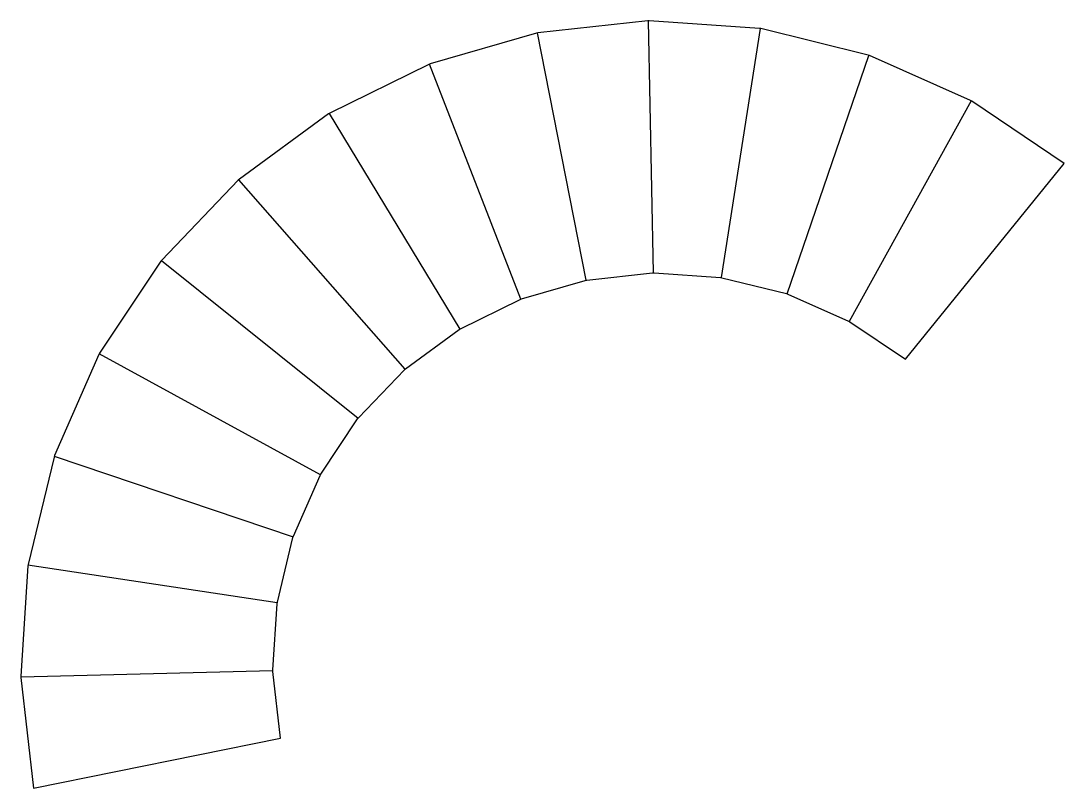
# Model space of a CAD drawing. Extents: x -124 to 141, y -28 to 167.
import ezdxf

# ---------------------------------------------------------------- set-up
doc = ezdxf.new("R2010")
doc.units = 0

msp = doc.modelspace()

# ---------------------------------------------------------------- linework, layer by layer
at = {"layer": '1'}
msp.add_lwpolyline([(140.73, 130.72), (117.31, 146.51), (116.96, 146.7), (91.33, 158.08), (90.96, 158.21), (63.74, 164.95), (63.35, 165.01), (35.37, 166.92), (34.98, 166.91), (7.1, 163.91), (6.71, 163.83), (-20.22, 156.02), (-20.59, 155.87), (-45.75, 143.49), (-46.08, 143.29), (-68.7, 126.71), (-69, 126.45), (-88.38, 106.18), (-88.63, 105.88), (-104.19, 82.54), (-104.38, 82.2), (-115.63, 56.51), (-115.76, 56.14), (-122.37, 28.89), (-122.43, 28.5), (-124.19, 0.51), (-124.18, 0.12), (-121.02, -27.95), (-58.26, -15.24), (-60.17, 1.7), (-60.18, 2.09), (-59.12, 18.9), (-59.06, 19.29), (-55.09, 35.67), (-54.96, 36.04), (-48.2, 51.47), (-48.01, 51.81), (-38.67, 65.83), (-38.42, 66.14), (-26.78, 78.31), (-26.48, 78.57), (-12.89, 88.53), (-12.56, 88.73), (2.56, 96.17), (2.93, 96.32), (19.11, 101.01), (19.49, 101.09), (36.24, 102.89), (36.64, 102.9), (53.44, 101.75), (53.83, 101.69), (70.19, 97.64), (70.56, 97.51), (85.95, 90.68), (86.3, 90.48), (100.43, 80.96)], close=True, dxfattribs=at)
at = {"layer": '2'}
for p, q in [((36.44, 102.89), (35.18, 166.91)), ((63.55, 164.98), (53.64, 101.72)), ((6.91, 163.87), (19.3, 101.05)), ((70.37, 97.58), (91.15, 158.14)), ((2.74, 96.24), (-20.4, 155.95)), ((117.13, 146.6), (86.13, 90.58)), ((-45.92, 143.39), (-12.72, 88.63)), ((-26.63, 78.44), (-68.85, 126.58)), ((-88.51, 106.03), (-38.54, 65.98)), ((-48.11, 51.64), (-104.28, 82.37)), ((-115.7, 56.33), (-55.03, 35.85)), ((-59.09, 19.1), (-122.4, 28.69)), ((-124.19, 0.32), (-60.17, 1.89))]:
    msp.add_line(p, q, dxfattribs=at)

doc.saveas('drawing.dxf')
